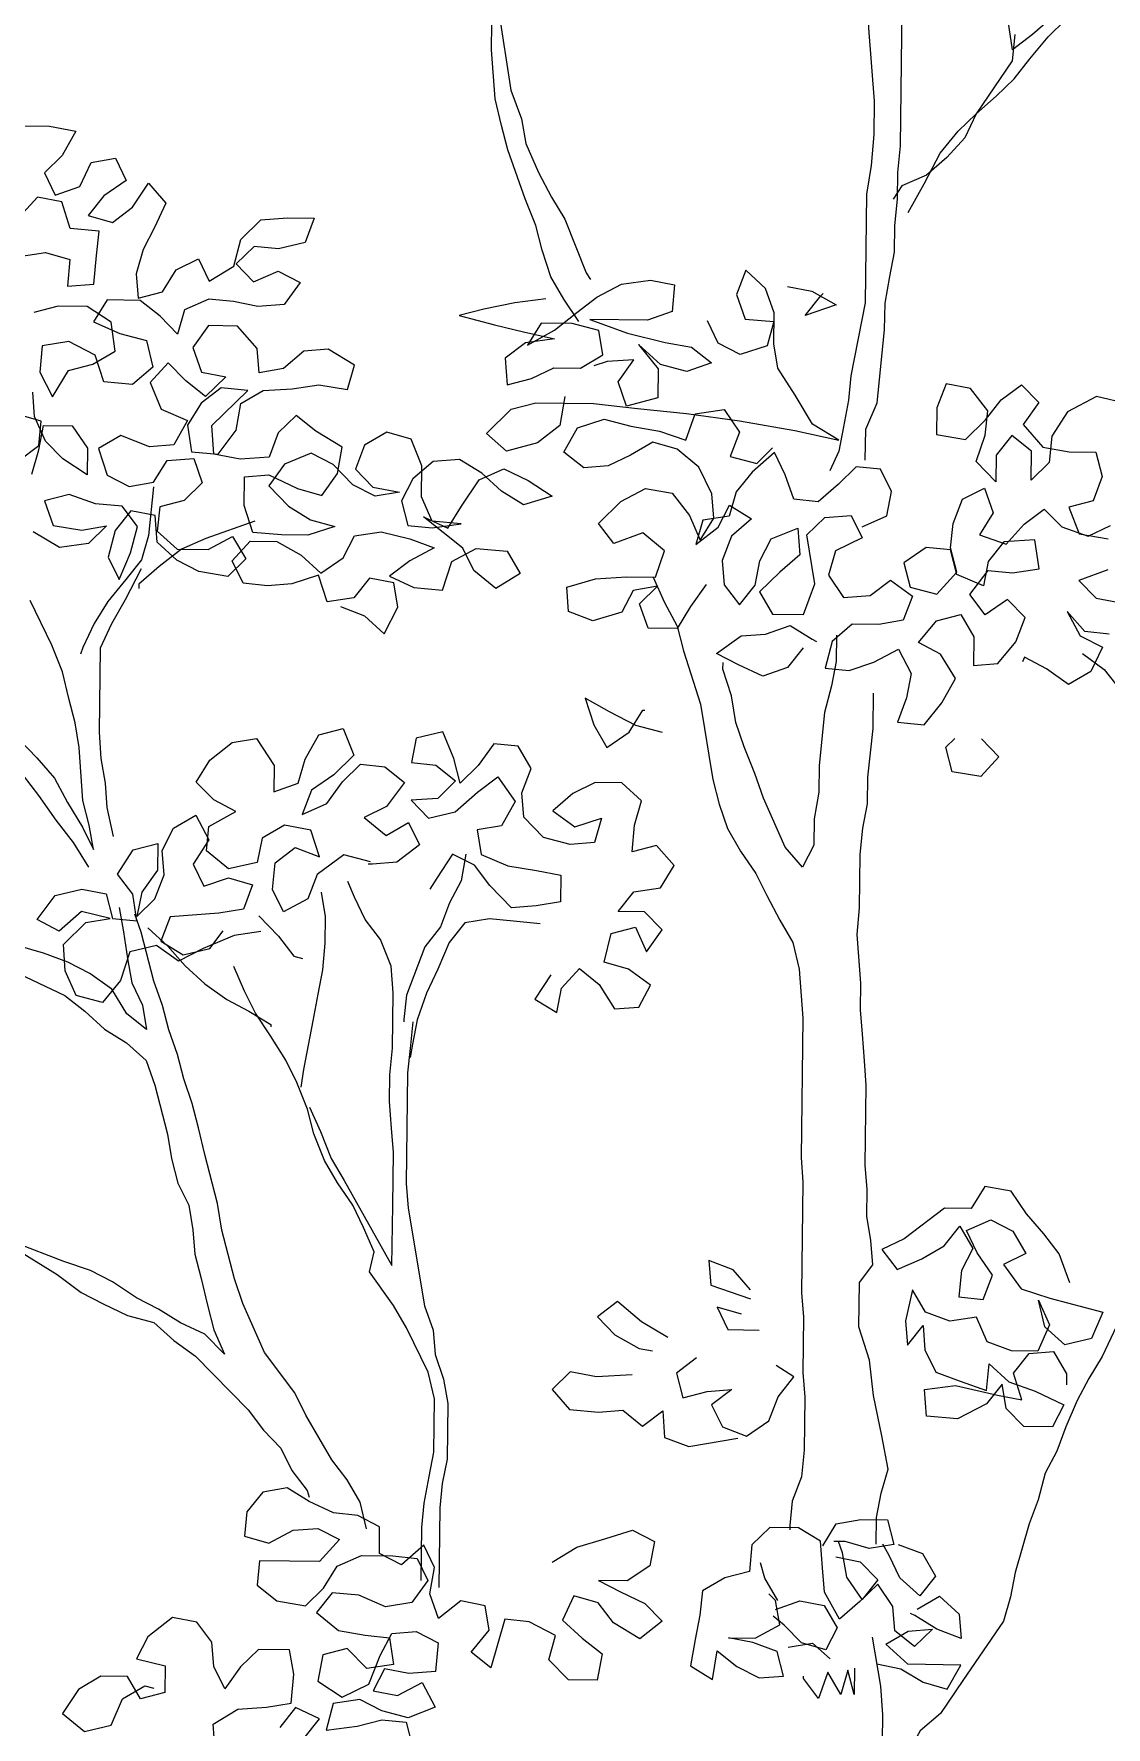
# Model space of a CAD drawing. Header units: millimetres. Extents: x 233857 to 235003, y 252930 to 253232.
# Drawn here: x 234553.49 to 234563.45, y 253148.7 to 253164.43 of the extents above; entities that cross this region are included whole.
import ezdxf

# ---------------------------------------------------------------- set-up
doc = ezdxf.new("R2010")
doc.units = ezdxf.units.MM
doc.layers.add('1DIVERS', color=7, linetype='CONTINUOUS')

msp = doc.modelspace()

# ---------------------------------------------------------------- linework, layer by layer
at = {"layer": '1DIVERS', "color": 104}
for points in [[(234561.498, 253166.729), (234561.495, 253166.482), (234561.43, 253166.236), (234561.366, 253166.01), (234561.321, 253165.764), (234561.297, 253165.476), (234561.25, 253165.023), (234561.243, 253164.488), (234561.297, 253163.807), (234561.293, 253163.498), (234561.269, 253163.21), (234561.224, 253162.943), (234561.211, 253161.934), (234561.079, 253161.256), (234561.056, 253161.03), (234561.011, 253160.783), (234560.967, 253160.557), (234560.883, 253160.373)], [(234561.213, 253160.472), (234561.217, 253160.76), (234561.323, 253161.006), (234561.393, 253161.685), (234561.397, 253161.932), (234561.441, 253162.178), (234561.485, 253162.404), (234561.488, 253162.652), (234561.512, 253162.898), (234561.515, 253163.145), (234561.539, 253163.392), (234561.565, 253165.452), (234561.609, 253165.698), (234561.673, 253165.924), (234561.697, 253166.15), (234561.741, 253166.376), (234561.826, 253166.602), (234561.848, 253166.704)], [(234561.613, 253162.774), (234561.761, 253163.039), (234561.908, 253163.326), (234562.076, 253163.53), (234562.243, 253163.692), (234562.43, 253163.855), (234562.597, 253164.017), (234562.743, 253164.201), (234562.911, 253164.405), (234563.077, 253164.567), (234563.265, 253164.73), (234563.432, 253164.892), (234563.578, 253165.076), (234562.954, 253164.59), (234562.767, 253164.427), (234562.58, 253164.285), (234562.542, 253164.554), (234562.586, 253164.8), (234562.61, 253165.047), (234562.617, 253165.603), (234562.64, 253165.788)], [(234557.806, 253164.655), (234557.92, 253163.912), (234558.02, 253163.643), (234558.058, 253163.416), (234558.178, 253163.146), (234558.299, 253162.918), (234558.42, 253162.711), (234558.62, 253162.214), (234558.66, 253162.152)], [(234558.552, 253161.762), (234558.411, 253161.97), (234558.29, 253162.177), (234558.21, 253162.425), (234558.152, 253162.652), (234558.052, 253162.901), (234557.893, 253163.356), (234557.834, 253163.583), (234557.775, 253163.831), (234557.74, 253164.285), (234557.743, 253164.532)], [(234562.602, 253164.429), (234562.578, 253164.182), (234562.243, 253163.692), (234562.137, 253163.467), (234561.97, 253163.284), (234561.782, 253163.122), (234561.554, 253163.021), (234561.471, 253162.899)], [(234553.385, 253163.578), (234553.632, 253163.575), (234553.879, 253163.53), (234553.752, 253163.305), (234553.586, 253163.143), (234553.686, 253162.935), (234553.914, 253163.015), (234554.019, 253163.24), (234554.246, 253163.278), (234554.347, 253163.071), (234554.139, 253162.93), (234553.993, 253162.746), (234554.218, 253162.682), (234554.405, 253162.823), (234554.552, 253163.048), (234554.715, 253162.861), (234554.609, 253162.635), (234554.503, 253162.431), (234554.439, 253162.205), (234554.457, 253161.978), (234554.684, 253162.037), (234554.81, 253162.242), (234555.017, 253162.342), (234555.118, 253162.135), (234555.346, 253162.276), (234555.411, 253162.522), (234555.598, 253162.705), (234555.846, 253162.723), (234556.093, 253162.72), (234556.008, 253162.494), (234555.76, 253162.436), (234555.534, 253162.459), (234555.367, 253162.296), (234555.529, 253162.13), (234555.757, 253162.23), (234555.962, 253162.124), (234555.815, 253161.92), (234555.568, 253161.902), (234555.342, 253161.947), (234555.115, 253161.97), (234554.888, 253161.87), (234554.823, 253161.644), (234554.66, 253161.811), (234554.477, 253161.957), (234554.168, 253161.961), (234554.042, 253161.757), (234554.288, 253161.651), (234554.534, 253161.586), (234554.593, 253161.338), (234554.405, 253161.176), (234554.138, 253161.2), (234554.059, 253161.448), (234553.813, 253161.575), (234553.565, 253161.536), (234553.542, 253161.29), (234553.662, 253161.062), (234553.81, 253161.307), (234554.037, 253161.366), (234554.244, 253161.487), (234554.207, 253161.755), (234553.982, 253161.902), (234553.714, 253161.905), (234553.487, 253161.846)], [(234553.329, 253162.363), (234553.597, 253162.401), (234553.823, 253162.336), (234553.799, 253162.09), (234554.046, 253162.107), (234554.07, 253162.374), (234554.094, 253162.601), (234553.826, 253162.625), (234553.747, 253162.873), (234553.521, 253162.917), (234553.354, 253162.734)], [(234558.151, 253161.005), (234558.687, 253160.998), (234559.098, 253160.952), (234559.551, 253160.905), (234560.044, 253160.837), (234560.558, 253160.748), (234560.969, 253160.66), (234560.723, 253160.808), (234560.562, 253161.077), (234560.4, 253161.327), (234560.362, 253161.554), (234560.366, 253161.842), (234560.286, 253162.069), (234560.103, 253162.237), (234560.018, 253162.011), (234560.097, 253161.784), (234560.365, 253161.76), (234560.3, 253161.534), (234560.052, 253161.455), (234559.847, 253161.56), (234559.747, 253161.767)], [(234558.246, 253161.972), (234557.957, 253161.934), (234557.668, 253161.876), (234557.441, 253161.817), (234557.769, 253161.731), (234558.036, 253161.665), (234558.324, 253161.6), (234558.055, 253161.562), (234557.868, 253161.42), (234557.886, 253161.173), (234558.113, 253161.232), (234558.32, 253161.332), (234558.567, 253161.329), (234558.775, 253161.45), (234558.737, 253161.677), (234558.49, 253161.742), (234558.202, 253161.746), (234558.076, 253161.541), (234558.325, 253161.682), (234558.533, 253161.844), (234558.72, 253161.986), (234558.948, 253162.107), (234559.216, 253162.145), (234559.442, 253162.101), (234559.418, 253161.854), (234559.191, 253161.774), (234558.655, 253161.781), (234559.004, 253161.653), (234559.353, 253161.566), (234559.6, 253161.522), (234559.783, 253161.376), (234559.556, 253161.296), (234559.309, 253161.361), (234559.106, 253161.549), (234559.288, 253161.32), (234559.285, 253161.052), (234558.995, 253160.974), (234558.916, 253161.201), (234559.063, 253161.405), (234558.815, 253161.388), (234558.691, 253161.348)], [(234560.492, 253162.087), (234560.718, 253162.043), (234560.943, 253161.917), (234560.654, 253161.818), (234560.8, 253162.001), (234560.821, 253162.022)], [(234556.336, 253159.112), (234556.561, 253159.027), (234556.744, 253158.86), (234556.871, 253159.106), (234556.833, 253159.333), (234556.607, 253159.377), (234556.46, 253159.193), (234556.213, 253159.155), (234556.133, 253159.403), (234555.885, 253159.324), (234555.659, 253159.306), (234555.432, 253159.33), (234555.332, 253159.537), (234555.499, 253159.72), (234555.746, 253159.717), (234555.971, 253159.591), (234556.154, 253159.424), (234556.362, 253159.565), (234556.468, 253159.77), (234556.715, 253159.808), (234556.982, 253159.743), (234557.208, 253159.657), (234556.98, 253159.537), (234556.792, 253159.395), (234557.018, 253159.289), (234557.285, 253159.265), (234557.371, 253159.532), (234557.599, 253159.653), (234557.887, 253159.628), (234558.008, 253159.421), (234557.779, 253159.28), (234557.576, 253159.447), (234557.475, 253159.654), (234557.108, 253159.947), (234557.333, 253159.841), (234557.46, 253160.046), (234557.627, 253160.291), (234557.855, 253160.391), (234558.081, 253160.285), (234558.305, 253160.138), (234558.036, 253160.059), (234557.832, 253160.185), (234557.649, 253160.352), (234557.444, 253160.478), (234557.197, 253160.461), (234557.01, 253160.298), (234556.904, 253160.094), (234556.963, 253159.867), (234557.189, 253159.843), (234557.458, 253159.881), (234557.19, 253159.905), (234557.09, 253160.133), (234557.094, 253160.421), (234556.994, 253160.669), (234556.768, 253160.734), (234556.561, 253160.613), (234556.475, 253160.388), (234556.638, 253160.221), (234556.885, 253160.176), (234556.658, 253160.138), (234556.453, 253160.244), (234556.27, 253160.431), (234556.065, 253160.537), (234555.817, 253160.437), (234555.67, 253160.233), (234555.853, 253160.045), (234556.058, 253159.919), (234556.283, 253159.855), (234556.035, 253159.775), (234555.788, 253159.778), (234555.521, 253159.802), (234555.441, 253160.05), (234555.445, 253160.318), (234555.672, 253160.336), (234555.938, 253160.209), (234556.163, 253160.144), (234556.31, 253160.348), (234556.354, 253160.595), (234556.109, 253160.742), (234555.926, 253160.889), (234555.759, 253160.726), (234555.674, 253160.501), (234555.406, 253160.483), (234555.159, 253160.528), (234555.142, 253160.796), (234555.475, 253161.121), (234555.229, 253161.145), (234555.041, 253161.003), (234554.915, 253160.799), (234554.953, 253160.551), (234555.2, 253160.527), (234555.368, 253160.752), (234555.412, 253160.998), (234555.62, 253161.119), (234555.888, 253161.136), (234556.135, 253161.174), (234556.402, 253161.13), (234556.467, 253161.356), (234556.222, 253161.503), (234555.995, 253161.485), (234555.808, 253161.323), (234555.581, 253161.284), (234555.563, 253161.511), (234555.38, 253161.719), (234555.112, 253161.723), (234554.966, 253161.519), (234555.045, 253161.291), (234555.271, 253161.247), (234555.083, 253161.064), (234554.9, 253161.211), (234554.737, 253161.377), (234554.57, 253161.194), (234554.67, 253160.946), (234554.916, 253160.84), (234554.789, 253160.615), (234554.563, 253160.597), (234554.296, 253160.703), (234554.089, 253160.582), (234554.168, 253160.334), (234554.373, 253160.229), (234554.6, 253160.267), (234554.726, 253160.471), (234554.973, 253160.489), (234555.053, 253160.261), (234554.886, 253160.099), (234554.659, 253160.04), (234554.635, 253159.814), (234554.818, 253159.646), (234555.107, 253159.643), (234555.335, 253159.764), (234555.456, 253159.556), (234555.289, 253159.393), (234555.022, 253159.438), (234554.817, 253159.543), (234554.634, 253159.711), (234554.616, 253159.958), (234554.39, 253160.002), (234554.244, 253159.818), (234554.179, 253159.572), (234554.279, 253159.365), (234554.385, 253159.611), (234554.45, 253159.857), (234554.309, 253160.044), (234554.062, 253160.068), (234553.816, 253160.153), (234553.588, 253160.094), (234553.668, 253159.867), (234553.935, 253159.822), (234554.162, 253159.861), (234553.995, 253159.698), (234553.727, 253159.66), (234553.482, 253159.807)], [(234563.65, 253160.997), (234563.363, 253161.063), (234563.093, 253160.922), (234562.946, 253160.697), (234562.922, 253160.45), (234562.756, 253160.288), (234562.759, 253160.555), (234562.576, 253160.702), (234562.429, 253160.518), (234562.426, 253160.271), (234562.243, 253160.459), (234562.328, 253160.705), (234562.352, 253160.931), (234562.19, 253161.139), (234561.964, 253161.183), (234561.879, 253160.958), (234561.875, 253160.711), (234562.143, 253160.666), (234562.33, 253160.849), (234562.477, 253161.033), (234562.664, 253161.174), (234562.827, 253161.008), (234562.68, 253160.804), (234562.863, 253160.595), (234563.109, 253160.551), (234563.356, 253160.548), (234563.415, 253160.321), (234563.33, 253160.095), (234563.103, 253160.036), (234563.202, 253159.788), (234563.47, 253159.743)], [(234553.468, 253160.343), (234553.533, 253160.569), (234553.577, 253160.795), (234553.844, 253160.791), (234553.986, 253160.584), (234553.983, 253160.337), (234553.758, 253160.484), (234553.595, 253160.65), (234553.495, 253160.878), (234553.478, 253161.105)], [(234558.42, 253161.063), (234558.375, 253160.796), (234558.167, 253160.634), (234557.878, 253160.555), (234557.695, 253160.722), (234557.924, 253160.946), (234558.151, 253161.005)], [(234553.346, 253160.468), (234553.533, 253160.61), (234553.557, 253160.836), (234553.331, 253160.901)], [(234559.736, 253159.317), (234559.59, 253159.113), (234559.464, 253158.908), (234559.196, 253158.912), (234559.116, 253159.139), (234559.283, 253159.302), (234559.056, 253159.263), (234558.951, 253159.059), (234558.682, 253158.98), (234558.456, 253159.065), (234558.439, 253159.292), (234558.707, 253159.371), (234558.996, 253159.388), (234559.264, 253159.384), (234559.349, 253159.63), (234559.145, 253159.798), (234558.876, 253159.698), (234558.735, 253159.885), (234558.943, 253160.089), (234559.171, 253160.209), (234559.418, 253160.165), (234559.58, 253159.957), (234559.68, 253159.729), (234559.806, 253159.934), (234559.788, 253160.16), (234559.668, 253160.409), (234559.464, 253160.576), (234559.238, 253160.641), (234559.031, 253160.52), (234558.824, 253160.42), (234558.597, 253160.402), (234558.413, 253160.548), (234558.54, 253160.773), (234558.788, 253160.853), (234559.034, 253160.788), (234559.301, 253160.743), (234559.547, 253160.658), (234559.633, 253160.904), (234559.901, 253160.942), (234560.043, 253160.734), (234559.957, 253160.508), (234560.204, 253160.443), (234560.35, 253160.586)], [(234561.185, 253159.854), (234561.413, 253159.955), (234561.457, 253160.181), (234561.356, 253160.388), (234561.13, 253160.411), (234560.963, 253160.249), (234560.776, 253160.086), (234560.55, 253160.11), (234560.47, 253160.337), (234560.37, 253160.544), (234560.162, 253160.362), (234560.015, 253160.178), (234559.95, 253159.952), (234559.703, 253159.914), (234559.638, 253159.689), (234559.846, 253159.851), (234559.952, 253160.055), (234560.156, 253159.929), (234559.969, 253159.767), (234559.883, 253159.541), (234559.901, 253159.315), (234560.043, 253159.127), (234560.19, 253159.311), (234560.234, 253159.537), (234560.339, 253159.742), (234560.588, 253159.841), (234560.605, 253159.594), (234560.418, 253159.432), (234560.23, 253159.249), (234560.351, 253159.041), (234560.639, 253159.038), (234560.746, 253159.324), (234560.669, 253159.779), (234560.836, 253159.941), (234561.083, 253159.959), (234561.184, 253159.751), (234560.935, 253159.631), (234560.87, 253159.405), (234561.012, 253159.198), (234561.259, 253159.215), (234561.446, 253159.357), (234561.651, 253159.21), (234561.565, 253158.985), (234561.338, 253158.946), (234561.091, 253158.949), (234560.904, 253158.787), (234560.839, 253158.541), (234561.065, 253158.517), (234561.293, 253158.597), (234561.521, 253158.717), (234561.641, 253158.489), (234561.597, 253158.263), (234561.512, 253158.038), (234561.759, 253158.014), (234561.926, 253158.218), (234562.053, 253158.443), (234561.911, 253158.671), (234561.707, 253158.777), (234561.874, 253158.981), (234562.101, 253159.04), (234562.222, 253158.832), (234562.219, 253158.564), (234562.446, 253158.582), (234562.613, 253158.786), (234562.698, 253159.012), (234562.536, 253159.178), (234562.328, 253159.037), (234562.186, 253159.224), (234562.354, 253159.448), (234562.58, 253159.425), (234562.828, 253159.463), (234562.79, 253159.731), (234562.501, 253159.714), (234562.355, 253159.531), (234562.311, 253159.305), (234562.065, 253159.411), (234562.006, 253159.638), (234561.78, 253159.662), (234561.572, 253159.52), (234561.631, 253159.293), (234561.877, 253159.228), (234562.065, 253159.431), (234562.006, 253159.659), (234562.03, 253159.885), (234562.115, 253160.11), (234562.322, 253160.211), (234562.402, 253159.983), (234562.276, 253159.779), (234562.522, 253159.693), (234562.689, 253159.877), (234562.876, 253160.018), (234563.038, 253159.852), (234563.285, 253159.766), (234563.492, 253159.866)], [(234554.599, 253160.226), (234554.552, 253159.773), (234554.488, 253159.548), (234554.341, 253159.364), (234554.174, 253159.16), (234554.048, 253158.956), (234553.942, 253158.731), (234553.92, 253158.669)], [(234555.542, 253159.905), (234555.087, 253159.746), (234554.86, 253159.646), (234554.652, 253159.484), (234554.464, 253159.321), (234554.464, 253159.28)], [(234554.229, 253156.977), (234554.17, 253157.245), (234554.152, 253157.472), (234554.114, 253157.699), (234554.097, 253157.946), (234554.107, 253158.729), (234554.212, 253158.954), (234554.339, 253159.179), (234554.487, 253159.465)], [(234563.466, 253159.455), (234563.197, 253159.355), (234563.36, 253159.189), (234563.606, 253159.144)], [(234559.243, 253159.385), (234559.343, 253159.157), (234559.464, 253158.929), (234559.523, 253158.701), (234559.681, 253158.205), (234559.72, 253157.978), (234559.758, 253157.731), (234559.796, 253157.504), (234559.855, 253157.276), (234559.934, 253157.049), (234560.055, 253156.841), (234560.197, 253156.633), (234560.297, 253156.426), (234560.418, 253156.198), (234560.539, 253155.991), (234560.598, 253155.743), (234560.633, 253155.289), (234560.617, 253153.992), (234560.634, 253153.765), (234560.621, 253152.736), (234560.639, 253152.509), (234560.633, 253151.994), (234560.65, 253151.767), (234560.644, 253151.273), (234560.62, 253151.026), (234560.535, 253150.801), (234560.512, 253150.574), (234560.511, 253150.533)], [(234553.354, 253157.873), (234553.517, 253157.706), (234553.679, 253157.519), (234553.8, 253157.291), (234553.941, 253157.063), (234554.042, 253156.855), (234554.003, 253157.082), (234553.944, 253157.31), (234553.91, 253157.804), (234553.871, 253158.031), (234553.812, 253158.259), (234553.754, 253158.507), (234553.654, 253158.755), (234553.453, 253159.169)], [(234553.998, 253156.691), (234553.857, 253156.919), (234553.695, 253157.127), (234553.533, 253157.356), (234553.391, 253157.543), (234553.208, 253157.71), (234553.004, 253157.878), (234552.821, 253158.045), (234552.638, 253158.232), (234552.455, 253158.399), (234552.25, 253158.526), (234552.025, 253158.631), (234551.8, 253158.717), (234551.574, 253158.781), (234551.348, 253158.805), (234551.122, 253158.869), (234550.875, 253158.914), (234550.649, 253158.958), (234550.135, 253158.964), (234549.907, 253158.885), (234549.824, 253158.824)], [(234560.635, 253158.729), (234560.489, 253158.545), (234560.261, 253158.466), (234560.036, 253158.571), (234559.831, 253158.677), (234560.06, 253158.839), (234560.287, 253158.857), (234560.514, 253158.936), (234560.719, 253158.81), (234560.76, 253158.789)], [(234563.479, 253158.857), (234563.253, 253158.881), (234563.09, 253159.068), (234563.211, 253158.84), (234563.416, 253158.735), (234563.31, 253158.51), (234563.102, 253158.389), (234562.898, 253158.535), (234562.694, 253158.641), (234562.673, 253158.6)], [(234560.946, 253158.848), (234560.943, 253158.601), (234560.899, 253158.375), (234560.834, 253158.129), (234560.786, 253157.635), (234560.783, 253157.388), (234560.739, 253157.141), (234560.736, 253156.894), (234560.63, 253156.69), (234560.468, 253156.877), (234560.268, 253157.333), (234560.188, 253157.56), (234560.088, 253157.809), (234560.009, 253158.036), (234559.971, 253158.284), (234559.891, 253158.532), (234559.892, 253158.594)], [(234563.23, 253158.675), (234563.434, 253158.529), (234563.596, 253158.321)], [(234561.313, 253150.4), (234561.316, 253150.647), (234561.36, 253150.873), (234561.425, 253151.098), (234561.367, 253151.408), (234561.289, 253151.78), (234561.252, 253152.11), (234561.153, 253152.42), (234561.158, 253152.832), (234561.284, 253152.995), (234561.266, 253153.222), (234561.228, 253153.449), (234561.231, 253153.696), (234561.213, 253153.923), (234561.222, 253154.664), (234561.205, 253154.891), (234561.187, 253155.138), (234561.169, 253155.365), (234561.173, 253155.612), (234561.137, 253156.066), (234561.161, 253156.312), (234561.167, 253156.807), (234561.191, 253157.053), (234561.235, 253157.279), (234561.238, 253157.526), (234561.285, 253157.979), (234561.289, 253158.308)], [(234559.328, 253157.942), (234559.082, 253158.007), (234558.836, 253158.133), (234558.611, 253158.26), (234558.69, 253158.012), (234558.811, 253157.804), (234559.019, 253157.946), (234559.145, 253158.15), (234559.166, 253158.15)], [(234556.615, 253156.74), (234556.368, 253156.805), (234556.119, 253156.623), (234556.034, 253156.398), (234555.806, 253156.277), (234555.705, 253156.484), (234555.729, 253156.731), (234555.916, 253156.873), (234556.142, 253156.788), (234556.062, 253157.036), (234555.816, 253157.08), (234555.608, 253156.959), (234555.564, 253156.733), (234555.296, 253156.675), (234555.092, 253156.842), (234555.115, 253157.068), (234555.364, 253157.209), (234555.16, 253157.315), (234554.997, 253157.482), (234555.123, 253157.686), (234555.331, 253157.848), (234555.558, 253157.887), (234555.72, 253157.637), (234555.717, 253157.39), (234555.944, 253157.47), (234556.009, 253157.695), (234556.135, 253157.92), (234556.363, 253157.979), (234556.462, 253157.731), (234556.275, 253157.548), (234556.067, 253157.406), (234555.982, 253157.181), (234556.21, 253157.281), (234556.356, 253157.485), (234556.523, 253157.648), (234556.749, 253157.624), (234556.933, 253157.478), (234556.765, 253157.253), (234556.558, 253157.153), (234556.762, 253156.986), (234556.969, 253157.107), (234557.07, 253156.899), (234556.862, 253156.737), (234556.635, 253156.72), (234556.594, 253156.72)], [(234558.29, 253155.69), (234558.143, 253155.465), (234558.348, 253155.339), (234558.392, 253155.565), (234558.559, 253155.748), (234558.742, 253155.601), (234558.883, 253155.373), (234559.11, 253155.391), (234559.216, 253155.595), (234559.012, 253155.742), (234558.786, 253155.807), (234558.851, 253156.074), (234559.078, 253156.133), (234559.179, 253155.905), (234559.325, 253156.109), (234559.163, 253156.276), (234558.916, 253156.279), (234559.062, 253156.462), (234559.31, 253156.5), (234559.436, 253156.705), (234559.273, 253156.892), (234559.046, 253156.833), (234559.07, 253157.08), (234559.134, 253157.306), (234558.951, 253157.473), (234558.704, 253157.476), (234558.497, 253157.376), (234558.309, 253157.213), (234558.514, 253157.067), (234558.762, 253157.146), (234558.697, 253156.92), (234558.47, 253156.902), (234558.224, 253156.967), (234558.041, 253157.155), (234558.023, 253157.382), (234558.108, 253157.607), (234557.988, 253157.815), (234557.761, 253157.838), (234557.615, 253157.634), (234557.448, 253157.471), (234557.389, 253157.699), (234557.289, 253157.947), (234557.041, 253157.888), (234556.997, 253157.662), (234557.223, 253157.639), (234557.407, 253157.492), (234557.24, 253157.33), (234556.993, 253157.312), (234557.155, 253157.146), (234557.403, 253157.204), (234557.611, 253157.387), (234557.799, 253157.529), (234557.96, 253157.3), (234557.834, 253157.075), (234557.607, 253157.037), (234557.645, 253156.81), (234557.891, 253156.704), (234558.158, 253156.659), (234558.384, 253156.615), (234558.381, 253156.368), (234558.154, 253156.33), (234557.927, 253156.312), (234557.724, 253156.52), (234557.582, 253156.708), (234557.378, 253156.813), (234557.231, 253156.589), (234557.168, 253156.486)], [(234562.293, 253157.884), (234562.455, 253157.717), (234562.288, 253157.534), (234562.021, 253157.578), (234561.962, 253157.806), (234562.046, 253157.887)], [(234555.597, 253156.094), (234555.35, 253156.056), (234555.06, 253155.936), (234554.832, 253155.816), (234554.628, 253155.962), (234554.38, 253155.904), (234554.294, 253155.637), (234554.127, 253155.433), (234553.88, 253155.498), (234553.78, 253155.726), (234553.763, 253155.973), (234553.971, 253156.177), (234554.198, 253156.215), (234553.931, 253156.28), (234553.723, 253156.097), (234553.519, 253156.203), (234553.686, 253156.427), (234553.934, 253156.486), (234554.16, 253156.442), (234554.219, 253156.215), (234554.445, 253156.191), (234554.407, 253156.439), (234554.265, 253156.626), (234554.412, 253156.851), (234554.64, 253156.91), (234554.637, 253156.662), (234554.49, 253156.458), (234554.446, 253156.232), (234554.613, 253156.395), (234554.698, 253156.62), (234554.68, 253156.847), (234554.786, 253157.052), (234554.993, 253157.173), (234555.114, 253156.945), (234554.967, 253156.72), (234555.067, 253156.513), (234555.295, 253156.592), (234555.52, 253156.528), (234555.435, 253156.302), (234555.208, 253156.264), (234554.755, 253156.228), (234554.669, 253156.003), (234554.874, 253155.877), (234555.122, 253155.935), (234555.247, 253156.099)], [(234557.501, 253156.812), (234557.457, 253156.565), (234557.351, 253156.36), (234557.266, 253156.135), (234557.12, 253155.951), (234556.949, 253155.501), (234556.926, 253155.274), (234556.925, 253155.254)], [(234554.282, 253156.317), (234554.32, 253156.09), (234554.358, 253155.842), (234554.397, 253155.615), (234554.497, 253155.408), (234554.535, 253155.181), (234554.352, 253155.327), (234554.211, 253155.556), (234554.007, 253155.702), (234553.802, 253155.808), (234553.576, 253155.893), (234553.125, 253156.022), (234552.879, 253156.108), (234552.428, 253156.237), (234552.223, 253156.343), (234552.019, 253156.469), (234551.835, 253156.615), (234551.733, 253156.72)], [(234556.158, 253156.458), (234556.196, 253156.231), (234556.193, 253155.984), (234556.17, 253155.737), (234556.125, 253155.511), (234556.081, 253155.264), (234555.993, 253154.812), (234555.97, 253154.648)], [(234556.05, 253154.462), (234556.151, 253154.234), (234556.25, 253153.985), (234556.371, 253153.778), (234556.814, 253152.99), (234556.822, 253153.546), (234556.828, 253154.04), (234556.81, 253154.267), (234556.793, 253154.514), (234556.796, 253154.761), (234556.819, 253155.008), (234556.826, 253155.523), (234556.808, 253155.77), (234556.709, 253156.018), (234556.567, 253156.206), (234556.466, 253156.413), (234556.406, 253156.558)], [(234556.578, 253150.542), (234556.519, 253150.79), (234556.398, 253150.997), (234556.256, 253151.184), (234556.014, 253151.599), (234555.914, 253151.806), (234555.63, 253152.181), (234555.43, 253152.636), (234555.351, 253152.864), (234555.233, 253153.318), (234555.195, 253153.566), (234555.077, 253154.021), (234555.018, 253154.269), (234554.959, 253154.496), (234554.88, 253154.723), (234554.821, 253154.951), (234554.741, 253155.178), (234554.682, 253155.406), (234554.603, 253155.633), (234554.485, 253156.088), (234554.425, 253156.253)], [(234554.547, 253156.128), (234554.731, 253155.961), (234554.893, 253155.774), (234555.076, 253155.607), (234555.28, 253155.46), (234555.485, 253155.354), (234555.689, 253155.228), (234555.689, 253155.207)], [(234555.579, 253156.239), (234555.762, 253156.051), (234555.903, 253155.864), (234555.985, 253155.842)], [(234558.193, 253156.164), (234557.946, 253156.188), (234557.72, 253156.212), (234557.493, 253156.173), (234557.347, 253155.99), (234557.241, 253155.744), (234557.135, 253155.519), (234557.049, 253155.273), (234557.005, 253155.047), (234556.983, 253154.923)], [(234553.102, 253155.817), (234553.777, 253155.499), (234553.961, 253155.353), (234554.144, 253155.186), (234554.349, 253155.06), (234554.532, 253154.893), (234554.611, 253154.665), (234554.729, 253154.21), (234554.768, 253153.983), (234554.826, 253153.756), (234554.927, 253153.549), (234554.965, 253153.322), (234554.983, 253153.095), (234555.042, 253152.868), (234555.1, 253152.62), (234555.159, 253152.393), (234555.259, 253152.165), (234555.076, 253152.352), (234554.851, 253152.458), (234554.647, 253152.584), (234554.442, 253152.69), (234554.218, 253152.837), (234554.013, 253152.943), (234553.767, 253153.028), (234553.316, 253153.199)], [(234557.086, 253150.062), (234557.093, 253150.556), (234557.116, 253150.782), (234557.16, 253151.029), (234557.204, 253151.255), (234557.211, 253151.749), (234557.152, 253151.997), (234556.951, 253152.411), (234556.83, 253152.619), (234556.608, 253152.93), (234556.651, 253153.115), (234556.551, 253153.343), (234556.451, 253153.55), (234556.309, 253153.758), (234556.188, 253153.965), (234556.089, 253154.214), (234556.03, 253154.441), (234555.93, 253154.69), (234555.829, 253154.897), (234555.688, 253155.125), (234555.547, 253155.333), (234555.446, 253155.54), (234555.346, 253155.768)], [(234557.008, 253155.253), (234556.984, 253155.006), (234556.961, 253154.78), (234556.948, 253153.75), (234556.965, 253153.523), (234557.119, 253152.615), (234557.198, 253152.387), (234557.216, 253152.161), (234557.295, 253151.933), (234557.334, 253151.706), (234557.327, 253151.191), (234557.283, 253150.965), (234557.26, 253150.739), (234557.25, 253149.998)], [(234563.115, 253152.828), (234563.015, 253153.097), (234562.873, 253153.284), (234562.711, 253153.471), (234562.569, 253153.679), (234562.323, 253153.723), (234562.197, 253153.519), (234561.949, 253153.522), (234561.575, 253153.238), (234561.368, 253153.138), (234561.51, 253152.951), (234561.738, 253153.051), (234561.945, 253153.172), (234562.091, 253153.355), (234562.212, 253153.148), (234562.107, 253152.943), (234562.083, 253152.697), (234562.309, 253152.673), (234562.395, 253152.899), (234562.253, 253153.106), (234562.153, 253153.314), (234562.381, 253153.414), (234562.585, 253153.308), (234562.706, 253153.101), (234562.499, 253153), (234562.661, 253152.772), (234562.927, 253152.686), (234563.42, 253152.556), (234563.314, 253152.31), (234563.066, 253152.252), (234562.883, 253152.419), (234562.824, 253152.667), (234562.924, 253152.439), (234562.818, 253152.193), (234562.571, 253152.196), (234562.346, 253152.281), (234562.246, 253152.509), (234561.998, 253152.471), (234561.772, 253152.556), (234561.652, 253152.764), (234561.586, 253152.476), (234561.604, 253152.249), (234561.75, 253152.433), (234561.768, 253152.206), (234561.868, 253151.999), (234562.094, 253151.914), (234562.34, 253151.828), (234562.364, 253152.075), (234562.547, 253151.908), (234562.793, 253151.823), (234563.059, 253151.696), (234562.954, 253151.491), (234562.686, 253151.494), (234562.523, 253151.661), (234562.485, 253151.888), (234562.338, 253151.705), (234562.069, 253151.564), (234561.781, 253151.588), (234561.763, 253151.836), (234562.052, 253151.873), (234562.442, 253151.786), (234562.668, 253151.742), (234562.589, 253151.99), (234562.736, 253152.173), (234562.962, 253152.191), (234563.083, 253151.984), (234563.082, 253151.881)], [(234553.09, 253153.284), (234553.704, 253152.905), (234553.928, 253152.738), (234554.133, 253152.632), (234554.358, 253152.526), (234554.604, 253152.461), (234554.787, 253152.294), (234554.991, 253152.148), (234555.479, 253151.647), (234555.621, 253151.46), (234555.784, 253151.293), (234555.884, 253151.086), (234556.026, 253150.899), (234556.046, 253150.837)], [(234560.148, 253152.762), (234559.986, 253152.95), (234559.76, 253153.035), (234559.778, 253152.808), (234560.147, 253152.68)], [(234559.38, 253152.319), (234559.135, 253152.466), (234558.911, 253152.654), (234558.724, 253152.512), (234558.886, 253152.346), (234559.111, 253152.219), (234559.235, 253152.197)], [(234560.063, 253152.537), (234559.837, 253152.601), (234559.937, 253152.394), (234560.226, 253152.39)], [(234563.627, 253152.595), (234563.415, 253152.144), (234563.289, 253151.94), (234563.183, 253151.735), (234563.077, 253151.489), (234562.992, 253151.264), (234562.886, 253151.059), (234562.821, 253150.813), (234562.736, 253150.588), (234562.607, 253150.136), (234562.563, 253149.91), (234562.498, 253149.684), (234562.121, 253149.133), (234562.121, 253149.133), (234561.911, 253148.827), (234561.723, 253148.664), (234561.576, 253148.399), (234561.2, 253148.033), (234561.39, 253148.339), (234561.372, 253148.566), (234561.375, 253148.813), (234561.358, 253149.081), (234561.281, 253149.535)], [(234559.646, 253152.13), (234559.459, 253151.988), (234559.518, 253151.761), (234559.745, 253151.82), (234559.972, 253151.838), (234559.784, 253151.696), (234559.885, 253151.489), (234560.11, 253151.403), (234560.318, 253151.545), (234560.403, 253151.77), (234560.55, 253151.954), (234560.386, 253152.059)], [(234559.047, 253151.973), (234558.717, 253151.956), (234558.47, 253152.001), (234558.303, 253151.838), (234558.466, 253151.651), (234558.733, 253151.627), (234558.96, 253151.644), (234559.144, 253151.498), (234559.331, 253151.64), (234559.348, 253151.392), (234559.574, 253151.307), (234560.028, 253151.384)], [(234558.304, 253150.232), (234558.532, 253150.373), (234558.801, 253150.452), (234559.049, 253150.531), (234559.254, 253150.426), (234559.21, 253150.2), (234559.002, 253150.058), (234558.734, 253150.061), (234558.939, 253149.956), (234559.164, 253149.85), (234559.327, 253149.683), (234559.119, 253149.521), (234558.873, 253149.668), (234558.731, 253149.856), (234558.506, 253149.92), (234558.4, 253149.695), (234558.583, 253149.528), (234558.767, 253149.381), (234558.722, 253149.135), (234558.455, 253149.138), (234558.272, 253149.326), (234558.336, 253149.552), (234558.091, 253149.678), (234557.865, 253149.702), (234557.735, 253149.25), (234557.552, 253149.397), (234557.719, 253149.601), (234557.681, 253149.828), (234557.455, 253149.872), (234557.247, 253149.709), (234557.167, 253149.937), (234557.212, 253150.184), (234557.111, 253150.391), (234556.903, 253150.208), (234556.698, 253150.314), (234556.701, 253150.561), (234556.497, 253150.666), (234556.271, 253150.69), (234556.045, 253150.796), (234555.841, 253150.922), (234555.614, 253150.883), (234555.467, 253150.7), (234555.444, 253150.474), (234555.67, 253150.409), (234555.898, 253150.53), (234556.125, 253150.547), (234556.329, 253150.442), (234556.141, 253150.238), (234555.585, 253150.245), (234555.562, 253150.019), (234555.745, 253149.873), (234556.013, 253149.828), (234556.179, 253149.991), (234556.306, 253150.195), (234556.533, 253150.295), (234556.822, 253150.292), (234557.048, 253150.268), (234557.148, 253150.061), (234557.001, 253149.857), (234556.754, 253149.819), (234556.508, 253149.925), (234556.261, 253149.948), (234556.115, 253149.765), (234556.319, 253149.598), (234556.565, 253149.553), (234556.791, 253149.53), (234556.829, 253149.282), (234556.582, 253149.244), (234556.399, 253149.432), (234556.172, 253149.373), (234556.127, 253149.126), (234556.352, 253148.979), (234556.601, 253149.1), (234556.707, 253149.366), (234556.813, 253149.571), (234557.039, 253149.589), (234557.244, 253149.483), (234557.22, 253149.216), (234556.973, 253149.198), (234556.747, 253149.242), (234556.641, 253149.038), (234556.867, 253148.993), (234557.095, 253149.114), (234557.216, 253148.886), (234556.967, 253148.786), (234556.721, 253148.851), (234556.516, 253148.957), (234556.269, 253148.919), (234556.204, 253148.672), (234556.493, 253148.71), (234556.72, 253148.769), (234556.946, 253148.745), (234557.005, 253148.518)], [(234560.818, 253150.385), (234560.944, 253150.59), (234561.171, 253150.628), (234561.419, 253150.625), (234561.477, 253150.398), (234561.25, 253150.359), (234561.025, 253150.424), (234560.922, 253150.425)], [(234561.319, 253149.287), (234561.545, 253149.243), (234561.75, 253149.117), (234561.975, 253149.053), (234562.102, 253149.277), (234561.608, 253149.284), (234561.404, 253149.472), (234561.611, 253149.593), (234561.838, 253149.61), (234561.671, 253149.448), (234561.488, 253149.594), (234561.47, 253149.821), (234561.329, 253150.029), (234561.162, 253149.866), (234560.974, 253149.704), (234560.833, 253149.953), (234560.816, 253150.179), (234560.798, 253150.427), (234560.594, 253150.553), (234560.326, 253150.556), (234560.159, 253150.394), (234560.136, 253150.147), (234559.908, 253150.088), (234559.701, 253149.967), (234559.677, 253149.741), (234559.633, 253149.515), (234559.589, 253149.268), (234559.793, 253149.142), (234559.838, 253149.409), (234560.021, 253149.263), (234560.226, 253149.157), (234560.453, 253149.175), (234560.394, 253149.402), (234560.168, 253149.487), (234559.942, 253149.531), (234560.19, 253149.528), (234560.418, 253149.649), (234560.379, 253149.876), (234560.318, 253149.938)], [(234560.941, 253150.281), (234561.167, 253150.237), (234561.329, 253150.07), (234561.183, 253149.886), (234561.041, 253150.094), (234561.003, 253150.321), (234560.963, 253150.425)], [(234561.519, 253150.397), (234561.744, 253150.312), (234561.865, 253150.104), (234561.719, 253149.921), (234561.535, 253150.088), (234561.435, 253150.295), (234561.375, 253150.399)], [(234560.4, 253149.876), (234560.279, 253150.083), (234560.24, 253150.228)], [(234560.378, 253149.794), (234560.606, 253149.873), (234560.832, 253149.829), (234560.953, 253149.622), (234560.847, 253149.417), (234560.622, 253149.482), (234560.459, 253149.648), (234560.357, 253149.732)], [(234561.696, 253149.797), (234561.904, 253149.918), (234562.087, 253149.751), (234562.105, 253149.525), (234561.879, 253149.61), (234561.675, 253149.736), (234561.634, 253149.757)], [(234555.172, 253148.479), (234555.154, 253148.727), (234555.383, 253148.868), (234555.651, 253148.885), (234555.878, 253148.924), (234555.902, 253149.191), (234555.863, 253149.418), (234555.575, 253149.422), (234555.408, 253149.259), (234555.261, 253149.055), (234555.161, 253149.262), (234555.143, 253149.489), (234555.001, 253149.676), (234554.775, 253149.72), (234554.547, 253149.538), (234554.441, 253149.333), (234554.708, 253149.268), (234554.705, 253149.021), (234554.478, 253148.962), (234554.357, 253149.169), (234554.11, 253149.172), (234553.902, 253149.051), (234553.755, 253148.827), (234553.959, 253148.659), (234554.207, 253148.718), (234554.313, 253148.964), (234554.52, 253149.085), (234554.602, 253149.063)], [(234560.497, 253149.442), (234560.724, 253149.48), (234560.887, 253149.334)], [(234561.113, 253149.249), (234561.11, 253149.002), (234561.051, 253149.229), (234560.986, 253149.003), (234560.865, 253149.211), (234560.78, 253148.965), (234560.638, 253149.152), (234560.638, 253149.172)], [(234555.997, 253148.593), (234556.143, 253148.776), (234555.918, 253148.882), (234555.772, 253148.698)]]:
    msp.add_lwpolyline(points, dxfattribs=at)

doc.saveas('drawing.dxf')
